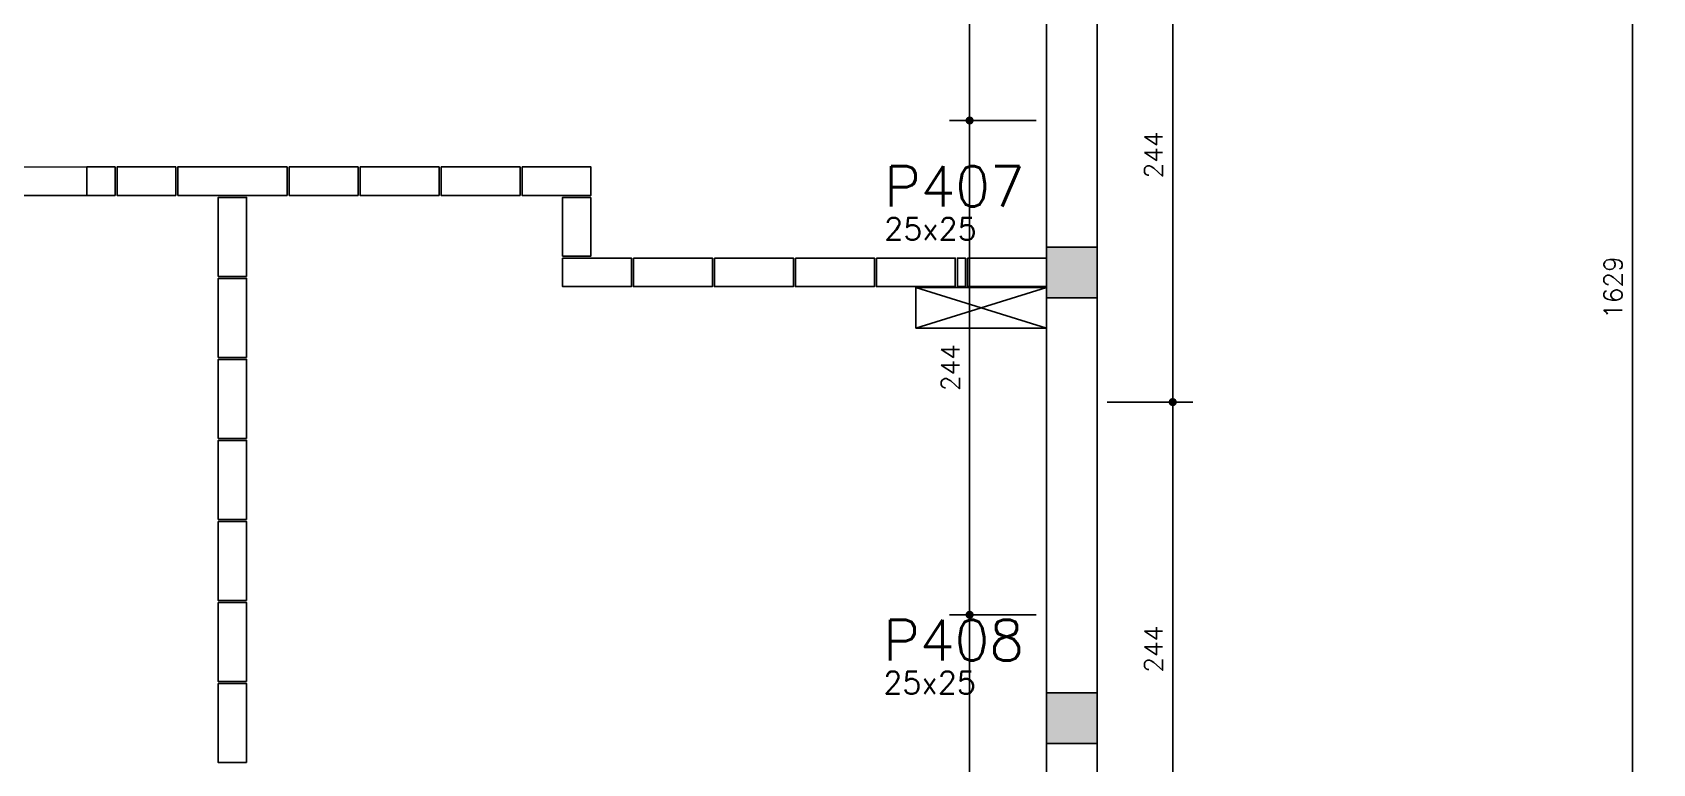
# Model space of a CAD drawing. Extents: x -856 to 20282, y 14720 to 28231.
# Drawn here: x 7612 to 8412, y 15381 to 15742 of the extents above; entities that cross this region are included whole.
import ezdxf

# ---------------------------------------------------------------- set-up
doc = ezdxf.new("R2010")
doc.units = 0
doc.layers.get('0').update_dxf_attribs({"linetype": 'CONTINUOUS'})
doc.layers.get('Defpoints').update_dxf_attribs({"linetype": 'CONTINUOUS'})
for name, color, linetype in [('00 - FELIPE', 2, 'CONTINUOUS'), ('H2', 252, 'CONTINUOUS'), ('P-D', 2, 'CONTINUOUS'), ('P-N', 5, 'CONTINUOUS'), ('PENA_1', 1, 'CONTINUOUS'), ('PIL-N', 4, 'CONTINUOUS'), ('VIGA', 3, 'CONTINUOUS')]:
    doc.layers.add(name, color=color, linetype=linetype)
doc.styles.add('COTA', font='romans.shx')
doc.styles.get("Standard").update_dxf_attribs({"font": 'ROMANS.SHX'})
doc.dimstyles.new('forma', dxfattribs={"dimscale": 5, "dimtxt": 1.8, "dimasz": 0.8, "dimexe": 2, "dimexo": 1, "dimgap": 1, "dimtad": 1, "dimdec": 1, "dimzin": 9, "dimdsep": 46, "dimtxsty": 'COTA', "dimblk1": 'DOT', "dimblk2": 'DOT', "dimsah": 1, "dimcen": 0, "dimdle": 1, "dimclrd": 256, "dimclre": 256, "dimclrt": 2, "dimadec": 0, "dimazin": 0, "dimtfac": 1, "dimtdec": 0, "dimtmove": 0, "dimatfit": 3, "dimfxl": 1, "dimtolj": 1, "dimtzin": 0, "dimarcsym": 0})

# ---------------------------------------------------------------- blocks, each defined once
blk = doc.blocks.new('_Dot')
at = {"color": 0, "linetype": 'ByBlock', "lineweight": -2}
blk.add_line((-0.5, 0), (-1, 0), dxfattribs=at)
at = {"color": 0, "linetype": 'ByBlock', "const_width": 0.5}
blk.add_lwpolyline([(-0.25, 0, 1), (0.25, 0, 1)], format="xyb", close=True, dxfattribs=at)
blk = doc.blocks.new('*D802')
at = {"layer": '00 - FELIPE', "lineweight": -2, "transparency": 16777216}
for p, q in [((8107.91, 15942.81), (8064.97, 15942.81)), ((8074.97, 15938.81), (8074.97, 15702.81)), ((8107.91, 15698.81), (8064.97, 15698.81))]:
    blk.add_line(p, q, dxfattribs=at)
at = {"layer": 'Defpoints', "color": 0, "transparency": 16777216}
for p in [(8112.91, 15942.81), (8074.97, 15698.81), (8112.91, 15698.81)]:
    blk.add_point(p, dxfattribs=at)
at = {"layer": '00 - FELIPE', "lineweight": -2, "transparency": 16777216, "xscale": 4, "yscale": 4, "zscale": 4}
for p, rotation in [((8074.97, 15942.81), 90), ((8074.97, 15698.81), 270)]:
    blk.add_blockref('_Dot', p, dxfattribs=dict(at, rotation=rotation))
at = {"layer": '00 - FELIPE', "color": 2, "transparency": 16777216, "insert": (8065.47, 15820.81), "char_height": 9, "attachment_point": 5, "rotation": 90, "style": 'COTA'}
blk.add_mtext('\\A1;244 ', dxfattribs=at)
blk = doc.blocks.new('*D803')
at = {"layer": '00 - FELIPE', "lineweight": -2, "transparency": 16777216}
for p, q in [((8107.91, 15698.81), (8064.97, 15698.81)), ((8074.97, 15694.81), (8074.97, 15458.81)), ((8107.91, 15454.81), (8064.97, 15454.81))]:
    blk.add_line(p, q, dxfattribs=at)
at = {"layer": 'Defpoints', "color": 0, "transparency": 16777216}
for p in [(8112.91, 15698.81), (8074.97, 15454.81), (8112.91, 15454.81)]:
    blk.add_point(p, dxfattribs=at)
at = {"layer": '00 - FELIPE', "lineweight": -2, "transparency": 16777216, "xscale": 4, "yscale": 4, "zscale": 4}
for p, rotation in [((8074.97, 15698.81), 90), ((8074.97, 15454.81), 270)]:
    blk.add_blockref('_Dot', p, dxfattribs=dict(at, rotation=rotation))
at = {"layer": '00 - FELIPE', "color": 2, "transparency": 16777216, "insert": (8065.47, 15576.81), "char_height": 9, "attachment_point": 5, "rotation": 90, "style": 'COTA'}
blk.add_mtext('\\A1;244 ', dxfattribs=at)
blk = doc.blocks.new('*D804')
at = {"layer": '00 - FELIPE', "lineweight": -2, "transparency": 16777216}
for p, q in [((8107.91, 15454.81), (8064.97, 15454.81)), ((8074.97, 15450.81), (8074.97, 15214.81)), ((8107.91, 15210.81), (8064.97, 15210.81))]:
    blk.add_line(p, q, dxfattribs=at)
at = {"layer": 'Defpoints', "color": 0, "transparency": 16777216}
for p in [(8112.91, 15454.81), (8074.97, 15210.81), (8112.91, 15210.81)]:
    blk.add_point(p, dxfattribs=at)
at = {"layer": '00 - FELIPE', "lineweight": -2, "transparency": 16777216, "xscale": 4, "yscale": 4, "zscale": 4}
for p, rotation in [((8074.97, 15454.81), 90), ((8074.97, 15210.81), 270)]:
    blk.add_blockref('_Dot', p, dxfattribs=dict(at, rotation=rotation))
at = {"layer": '00 - FELIPE', "color": 2, "transparency": 16777216, "insert": (8065.47, 15332.81), "char_height": 9, "attachment_point": 5, "rotation": 90, "style": 'COTA'}
blk.add_mtext('\\A1;244 ', dxfattribs=at)
blk = doc.blocks.new('*D807')
at = {"layer": '00 - FELIPE', "lineweight": -2, "transparency": 16777216}
for p, q in [((8142.91, 15559.81), (8185.28, 15559.81)), ((8175.28, 15319.81), (8175.28, 15555.81)), ((8142.91, 15315.81), (8185.28, 15315.81))]:
    blk.add_line(p, q, dxfattribs=at)
at = {"layer": 'Defpoints', "color": 0, "transparency": 16777216}
for p in [(8137.91, 15559.81), (8175.28, 15559.81), (8137.91, 15315.81)]:
    blk.add_point(p, dxfattribs=at)
at = {"layer": '00 - FELIPE', "lineweight": -2, "transparency": 16777216, "xscale": 4, "yscale": 4, "zscale": 4}
for p, rotation in [((8175.28, 15559.81), 90), ((8175.28, 15315.81), 270)]:
    blk.add_blockref('_Dot', p, dxfattribs=dict(at, rotation=rotation))
at = {"layer": '00 - FELIPE', "color": 2, "transparency": 16777216, "insert": (8165.78, 15437.81), "char_height": 9, "attachment_point": 5, "rotation": 90, "style": 'COTA'}
blk.add_mtext('\\A1;244 ', dxfattribs=at)
blk = doc.blocks.new('*D808')
at = {"layer": '00 - FELIPE', "lineweight": -2, "transparency": 16777216}
for p, q in [((8142.91, 15803.81), (8185.28, 15803.81)), ((8175.28, 15563.81), (8175.28, 15799.81)), ((8142.91, 15559.81), (8185.28, 15559.81))]:
    blk.add_line(p, q, dxfattribs=at)
at = {"layer": 'Defpoints', "color": 0, "transparency": 16777216}
for p in [(8137.91, 15803.81), (8175.28, 15803.81), (8137.91, 15559.81)]:
    blk.add_point(p, dxfattribs=at)
at = {"layer": '00 - FELIPE', "lineweight": -2, "transparency": 16777216, "xscale": 4, "yscale": 4, "zscale": 4}
for p, rotation in [((8175.28, 15803.81), 90), ((8175.28, 15559.81), 270)]:
    blk.add_blockref('_Dot', p, dxfattribs=dict(at, rotation=rotation))
at = {"layer": '00 - FELIPE', "color": 2, "transparency": 16777216, "insert": (8165.78, 15681.81), "char_height": 9, "attachment_point": 5, "rotation": 90, "style": 'COTA'}
blk.add_mtext('\\A1;244 ', dxfattribs=at)
blk = doc.blocks.new('*D826')
at = {"layer": '00 - FELIPE', "lineweight": -2, "transparency": 16777216}
for p, q in [((8142.91, 16430.81), (8412.28, 16430.81)), ((8402.28, 16426.81), (8402.28, 14805.81)), ((8145.41, 14801.81), (8412.28, 14801.81))]:
    blk.add_line(p, q, dxfattribs=at)
at = {"layer": 'Defpoints', "color": 0, "transparency": 16777216}
for p in [(8137.91, 16430.81), (8140.41, 14801.81), (8402.28, 14801.81)]:
    blk.add_point(p, dxfattribs=at)
at = {"layer": '00 - FELIPE', "lineweight": -2, "transparency": 16777216, "xscale": 4, "yscale": 4, "zscale": 4}
for p, rotation in [((8402.28, 16430.81), 90), ((8402.28, 14801.81), 270)]:
    blk.add_blockref('_Dot', p, dxfattribs=dict(at, rotation=rotation))
at = {"layer": '00 - FELIPE', "color": 2, "transparency": 16777216, "insert": (8392.78, 15616.31), "char_height": 9, "attachment_point": 5, "rotation": 90, "style": 'COTA'}
blk.add_mtext('\\A1;1629 ', dxfattribs=at)

msp = doc.modelspace()

# ---------------------------------------------------------------- hatches: boundary and pattern name
at = {"layer": 'H2'}
for points in [[(8137.91, 15611.31), (8137.91, 15636.31), (8112.91, 15636.31), (8112.91, 15611.31)], [(8137.91, 15391.31), (8137.91, 15416.31), (8112.91, 15416.31), (8112.91, 15391.31)]]:
    msp.add_hatch(color=256, dxfattribs=at).paths.add_polyline_path(points)

# ---------------------------------------------------------------- linework, layer by layer
for points in [[(7638.91, 15675.85), (7547.92, 15675.73), (7547.92, 15661.73), (7638.91, 15661.85)], [(8112.91, 15616.31), (8048.41, 15616.31), (8048.41, 15596.31), (8112.91, 15596.31)]]:
    msp.add_lwpolyline(points, close=True)
for points in [[(7638.91, 15675.85), (7652.91, 15675.85), (7652.91, 15661.85), (7638.91, 15661.85), (7638.91, 15675.85)], [(7682.91, 15661.85), (7653.91, 15661.85), (7653.91, 15675.85), (7682.91, 15675.85), (7682.91, 15661.85)], [(7683.91, 15661.85), (7737.91, 15661.85), (7737.91, 15675.85), (7683.91, 15675.85), (7683.91, 15661.85)], [(7738.91, 15675.85), (7772.91, 15675.85), (7772.91, 15661.85), (7738.91, 15661.85), (7738.91, 15675.85)], [(7773.91, 15675.85), (7812.91, 15675.85), (7812.91, 15661.85), (7773.91, 15661.85), (7773.91, 15675.85)], [(7813.91, 15675.85), (7852.91, 15675.85), (7852.91, 15661.85), (7813.91, 15661.85), (7813.91, 15675.85)], [(7853.91, 15675.85), (7887.91, 15675.85), (7887.91, 15661.85), (7853.91, 15661.85), (7853.91, 15675.85)], [(7717.91, 15621.85), (7717.91, 15660.85), (7703.91, 15660.85), (7703.91, 15621.85), (7717.91, 15621.85)], [(7887.91, 15660.85), (7887.91, 15631.85), (7873.91, 15631.85), (7873.91, 15660.85), (7887.91, 15660.85)], [(7873.91, 15630.85), (7907.91, 15630.85), (7907.91, 15616.85), (7873.91, 15616.85), (7873.91, 15630.85)], [(7908.91, 15630.85), (7947.91, 15630.85), (7947.91, 15616.85), (7908.91, 15616.85), (7908.91, 15630.85)], [(7948.91, 15630.85), (7987.91, 15630.85), (7987.91, 15616.85), (7948.91, 15616.85), (7948.91, 15630.85)], [(7988.91, 15630.85), (8027.91, 15630.85), (8027.91, 15616.85), (7988.91, 15616.85), (7988.91, 15630.85)], [(8028.91, 15630.85), (8067.91, 15630.85), (8067.91, 15616.85), (8028.91, 15616.85), (8028.91, 15630.85)], [(8068.91, 15616.85), (8072.91, 15616.85), (8072.91, 15630.85), (8068.91, 15630.85), (8068.91, 15616.85)], [(8073.91, 15630.85), (8112.91, 15630.85), (8112.91, 15616.85), (8073.91, 15616.85), (8073.91, 15630.85)], [(7717.91, 15581.85), (7717.91, 15620.85), (7703.91, 15620.85), (7703.91, 15581.85), (7717.91, 15581.85)], [(7717.91, 15541.85), (7717.91, 15580.85), (7703.91, 15580.85), (7703.91, 15541.85), (7717.91, 15541.85)], [(7717.91, 15501.85), (7717.91, 15540.85), (7703.91, 15540.85), (7703.91, 15501.85), (7717.91, 15501.85)], [(7717.91, 15461.85), (7717.91, 15500.85), (7703.91, 15500.85), (7703.91, 15461.85), (7717.91, 15461.85)], [(7717.91, 15421.85), (7717.91, 15460.85), (7703.91, 15460.85), (7703.91, 15421.85), (7717.91, 15421.85)], [(7717.91, 15381.85), (7717.91, 15420.85), (7703.91, 15420.85), (7703.91, 15381.85), (7717.91, 15381.85)]]:
    msp.add_lwpolyline(points)
at = {"layer": '00 - FELIPE'}
msp.add_lwpolyline([(8112.91, 16405.85), (8137.91, 16405.85), (8137.91, 15096.81), (8112.91, 15096.81)], close=True, dxfattribs=at)
at = {"layer": 'P-N', "linetype": 'Continuous'}
for points in [[(8137.91, 15611.31), (8137.91, 15636.31), (8112.91, 15636.31), (8112.91, 15611.31), (8137.91, 15611.31)], [(8137.91, 15391.31), (8137.91, 15416.31), (8112.91, 15416.31), (8112.91, 15391.31), (8137.91, 15391.31)]]:
    msp.add_lwpolyline(points, dxfattribs=at)
at = {"layer": 'PENA_1'}
for p, q in [((8048.41, 15616.31), (8112.91, 15596.31)), ((8112.91, 15616.31), (8048.41, 15596.31))]:
    msp.add_line(p, q, dxfattribs=at)
at = {"layer": 'VIGA'}
for p, q in [((8112.91, 15866.31), (8112.91, 15636.31)), ((8137.91, 15636.31), (8137.91, 15866.31)), ((8112.91, 15611.31), (8112.91, 15416.31)), ((8137.91, 15416.31), (8137.91, 15611.31)), ((8112.91, 15391.31), (8112.91, 15096.81)), ((8137.91, 15096.81), (8137.91, 15391.31))]:
    msp.add_line(p, q, dxfattribs=at)

# ---------------------------------------------------------------- texts
at = {"layer": 'P-D', "linetype": 'Continuous'}
for p in [(8032.77, 15639.83), (8032.36, 15415.79)]:
    msp.add_text('25x25', height=11, dxfattribs=at).set_placement(p)
at = {"layer": 'PIL-N', "linetype": 'Continuous'}
for s, p in [('P407', (8032.77, 15656.33)), ('P408', (8032.36, 15432.29))]:
    msp.add_text(s, height=20, dxfattribs=at).set_placement(p)

# ---------------------------------------------------------------- dimensions: what is measured, and where the dimension line sits
at = {"layer": '00 - FELIPE'}
for base, p1, p2, picture, middle in [((8402.28, 14801.81), (8137.91, 16430.81), (8140.41, 14801.81), '*D826', (8392.78, 15616.31)), ((8074.97, 15698.81), (8112.91, 15942.81), (8112.91, 15698.81), '*D802', (8065.47, 15820.81)), ((8175.28, 15803.81), (8137.91, 15559.81), (8137.91, 15803.81), '*D808', (8165.78, 15681.81)), ((8074.97, 15454.81), (8112.91, 15698.81), (8112.91, 15454.81), '*D803', (8065.47, 15576.81)), ((8175.28, 15559.81), (8137.91, 15315.81), (8137.91, 15559.81), '*D807', (8165.78, 15437.81)), ((8074.97, 15210.81), (8112.91, 15454.81), (8112.91, 15210.81), '*D804', (8065.47, 15332.81))]:
    dim = msp.add_linear_dim(base=base, p1=p1, p2=p2, angle=90, dimstyle='forma', override={"dimpost": ' '}, dxfattribs=at)
    dim.commit()
    dim.dimension.update_dxf_attribs({"geometry": picture, "text_midpoint": middle})

doc.saveas('drawing.dxf')
